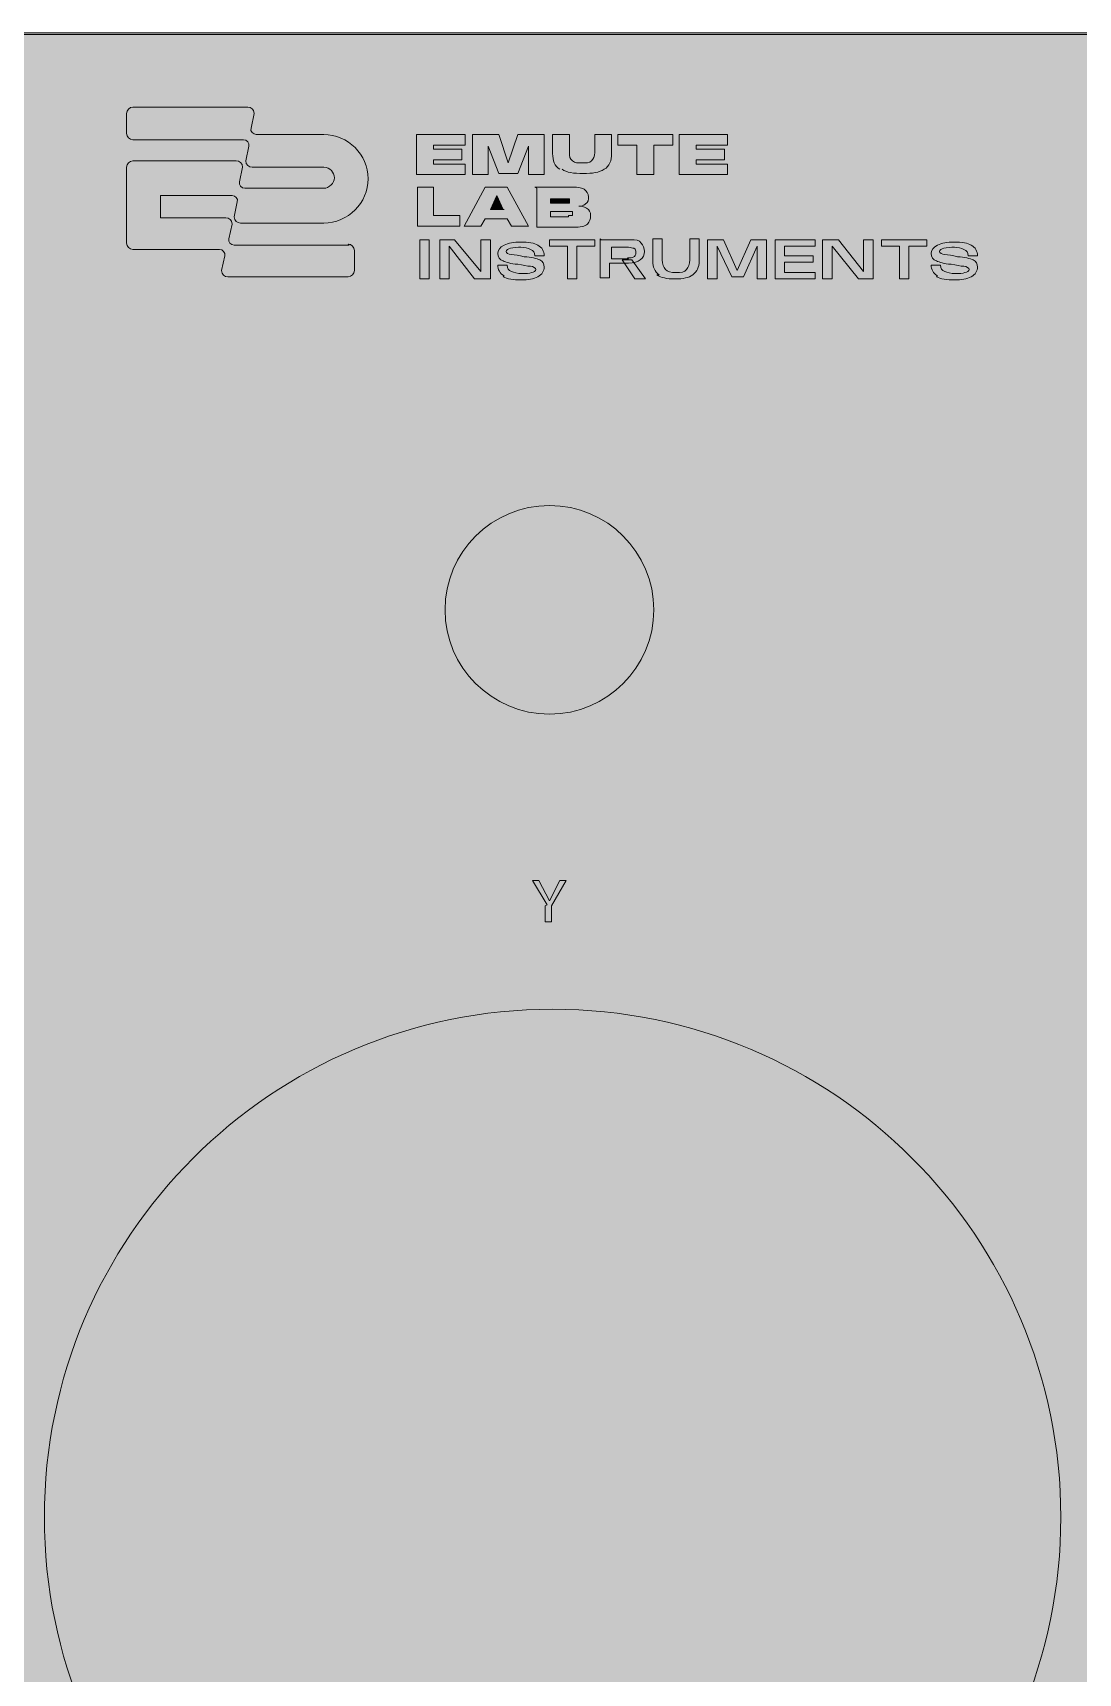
# Model space of a CAD drawing. Header units: millimetres. Extents: x -6 to 399, y -25 to 134.
# Drawn here: x 23.9 to 58.9, y 74.3 to 129.3 of the extents above; entities that cross this region are included whole.
import ezdxf

# ---------------------------------------------------------------- set-up
doc = ezdxf.new("R2010")
doc.units = ezdxf.units.MM
doc.header["$MEASUREMENT"] = 0
for name, color, linetype, lineweight in [('background', 7, 'Continuous', 0), ('cnc', 7, 'Continuous', 0), ('pink', 7, 'Continuous', 0), ('white', 7, 'Continuous', 0)]:
    doc.layers.add(name, color=color, linetype=linetype, lineweight=lineweight)

msp = doc.modelspace()

# ---------------------------------------------------------------- hatches: boundary and pattern name
at = {"layer": 'background', "true_color": 0x010101, "transparency": 33554687}
h = msp.add_hatch(color=18, dxfattribs=at)
h.dxf.hatch_style = 2
h.paths.add_polyline_path([(0.19403, 129.25778), (81.95028, 129.25778), (81.95028, 0.26458), (0.19403, 0.26458)])
at = {"layer": 'pink', "true_color": 0xf4a7b0, "transparency": 33554687}
h = msp.add_hatch(color=231, dxfattribs=at)
h.dxf.hatch_style = 2
edge = h.paths.add_edge_path()
edge.add_spline(control_points=[(34.50166, 122.14931), (34.50166, 122.14931), (30.65639, 122.14931), (30.65639, 122.14931), (30.55055, 122.14931), (30.44472, 122.25514), (30.48, 122.36097), (30.48, 122.36097), (30.58583, 122.85486), (30.58583, 122.85486), (30.58583, 122.99597), (30.48, 123.06653), (30.37416, 123.06653), (30.37416, 123.06653), (28.18694, 123.06653), (28.18694, 123.06653), (28.18694, 123.06653), (28.18694, 123.80736), (28.18694, 123.80736), (28.18694, 123.80736), (30.58583, 123.80736), (30.58583, 123.80736), (30.69167, 123.80736), (30.7975, 123.70153), (30.76222, 123.5957), (30.76222, 123.5957), (30.65639, 123.10181), (30.65639, 123.10181), (30.65639, 122.9607), (30.76222, 122.89014), (30.86805, 122.89014), (30.86805, 122.89014), (33.655, 122.89014), (33.655, 122.89014), (34.46639, 122.89014), (35.13666, 123.56042), (35.13666, 124.37181), (35.13666, 125.1832), (34.46639, 125.85347), (33.655, 125.85347), (33.655, 125.85347), (31.39722, 125.85347), (31.39722, 125.85347), (31.29139, 125.85347), (31.18555, 125.95931), (31.22083, 126.06514), (31.22083, 126.06514), (31.32667, 126.55903), (31.32667, 126.55903), (31.32667, 126.70014), (31.22083, 126.7707), (31.115, 126.7707), (31.115, 126.7707), (27.26972, 126.7707), (27.26972, 126.7707), (27.16389, 126.7707), (27.05806, 126.66486), (27.05806, 126.55903), (27.05806, 126.55903), (27.05806, 125.88875), (27.05806, 125.88875), (27.05806, 125.78292), (27.16389, 125.67708), (27.26972, 125.67708), (27.26972, 125.67708), (30.97389, 125.67708), (30.97389, 125.67708), (31.07972, 125.67708), (31.18555, 125.57125), (31.15028, 125.46542), (31.15028, 125.46542), (31.04444, 124.97153), (31.04444, 124.97153), (31.04444, 124.83042), (31.15028, 124.75986), (31.25611, 124.75986), (31.25611, 124.75986), (33.655, 124.75986), (33.655, 124.75986), (33.86666, 124.75986), (34.00778, 124.58347), (34.00778, 124.40708), (34.00778, 124.2307), (33.83139, 124.05431), (33.655, 124.05431), (33.655, 124.05431), (31.00917, 124.05431), (31.00917, 124.05431), (30.90333, 124.05431), (30.7975, 124.16014), (30.83278, 124.26597), (30.83278, 124.26597), (30.93861, 124.75986), (30.93861, 124.75986), (30.93861, 124.90097), (30.83278, 124.97153), (30.72694, 124.97153), (30.72694, 124.97153), (27.26972, 124.97153), (27.26972, 124.97153), (27.16389, 124.97153), (27.05806, 124.8657), (27.05806, 124.75986), (27.05806, 124.75986), (27.05806, 122.21986), (27.05806, 122.21986), (27.05806, 122.11403), (27.16389, 122.0082), (27.26972, 122.0082), (27.26972, 122.0082), (30.1625, 122.0082), (30.1625, 122.0082), (30.26833, 122.0082), (30.37416, 121.90236), (30.33889, 121.79653), (30.33889, 121.79653), (30.23305, 121.30264), (30.23305, 121.30264), (30.23305, 121.30264), (30.23305, 121.30264), (30.23305, 121.30264), (30.23305, 121.16153), (30.33889, 121.09097), (30.44472, 121.09097), (30.44472, 121.09097), (30.44472, 121.09097), (30.44472, 121.09097), (30.44472, 121.09097), (34.46639, 121.09097), (34.46639, 121.09097), (34.57222, 121.09097), (34.67805, 121.19681), (34.67805, 121.30264), (34.67805, 121.30264), (34.67805, 121.97292), (34.67805, 121.97292), (34.67805, 122.07875), (34.57222, 122.18459), (34.46639, 122.18459), (34.46639, 122.18459), (34.50166, 122.14931), (34.50166, 122.14931)], knot_values=[0, 0, 0, 0, 1, 1, 1, 2, 2, 2, 3, 3, 3, 4, 4, 4, 5, 5, 5, 6, 6, 6, 7, 7, 7, 8, 8, 8, 9, 9, 9, 10, 10, 10, 11, 11, 11, 12, 12, 12, 13, 13, 13, 14, 14, 14, 15, 15, 15, 16, 16, 16, 17, 17, 17, 18, 18, 18, 19, 19, 19, 20, 20, 20, 21, 21, 21, 22, 22, 22, 23, 23, 23, 24, 24, 24, 25, 25, 25, 26, 26, 26, 27, 27, 27, 28, 28, 28, 29, 29, 29, 30, 30, 30, 31, 31, 31, 32, 32, 32, 33, 33, 33, 34, 34, 34, 35, 35, 35, 36, 36, 36, 37, 37, 37, 38, 38, 38, 39, 39, 39, 40, 40, 40, 41, 41, 41, 42, 42, 42, 43, 43, 43, 44, 44, 44, 45, 45, 45, 46, 46, 46, 47, 47, 47, 47], degree=3, periodic=0)
h = msp.add_hatch(color=231, dxfattribs=at)
h.dxf.hatch_style = 2
h.paths.add_polyline_path([(36.86528, 122.3257), (37.18278, 122.3257), (37.18278, 121.02042), (36.86528, 121.02042)])
h = msp.add_hatch(color=231, dxfattribs=at)
h.dxf.hatch_style = 2
h.paths.add_polyline_path([(38.91139, 122.3257), (38.91139, 121.26736), (38.02944, 122.3257), (37.53555, 122.3257), (37.53555, 121.02042), (37.85305, 121.02042), (37.85305, 122.11403), (38.69972, 121.02042), (39.22889, 121.02042), (39.22889, 122.3257)])
h = msp.add_hatch(color=231, dxfattribs=at)
h.dxf.hatch_style = 2
edge = h.paths.add_edge_path()
edge.add_spline(control_points=[(39.6875, 121.12625), (39.54639, 121.19681), (39.47583, 121.33792), (39.47583, 121.47903), (39.47583, 121.47903), (39.79333, 121.47903), (39.79333, 121.47903), (39.79333, 121.3732), (39.82861, 121.30264), (39.93444, 121.26736), (40.005, 121.23208), (40.14611, 121.19681), (40.28722, 121.19681), (40.42833, 121.19681), (40.53417, 121.19681), (40.60472, 121.23208), (40.67528, 121.23208), (40.74583, 121.30264), (40.74583, 121.33792), (40.74583, 121.37319), (40.67528, 121.44375), (40.56945, 121.44375), (40.46361, 121.44375), (40.3225, 121.47903), (40.14611, 121.51431), (39.89917, 121.51431), (39.75806, 121.58486), (39.65222, 121.62014), (39.54639, 121.65542), (39.47583, 121.76125), (39.47583, 121.86708), (39.47583, 121.97292), (39.54639, 122.07875), (39.6875, 122.14931), (39.82861, 122.21986), (40.005, 122.25514), (40.25194, 122.25514), (40.49889, 122.25514), (40.71056, 122.21986), (40.81639, 122.14931), (40.9575, 122.07875), (41.02805, 121.93764), (41.02805, 121.79653), (41.02805, 121.79653), (40.71055, 121.79653), (40.71055, 121.79653), (40.71055, 121.90236), (40.67528, 121.97292), (40.56944, 122.00819), (40.49889, 122.04347), (40.35778, 122.07875), (40.25194, 122.07875), (40.14611, 122.07875), (40.005, 122.07875), (39.89916, 122.04347), (39.82861, 122.04347), (39.75805, 121.97292), (39.75805, 121.93764), (39.75805, 121.90236), (39.82861, 121.83181), (39.93444, 121.83181), (40.04028, 121.83181), (40.18139, 121.79653), (40.35777, 121.76125), (40.60472, 121.76125), (40.78111, 121.6907), (40.88694, 121.65542), (40.99278, 121.62014), (41.02805, 121.51431), (41.02805, 121.40847), (41.02805, 121.30264), (40.9575, 121.16153), (40.81639, 121.09097), (40.67527, 121.02042), (40.49889, 120.98514), (40.25194, 120.98514), (40.005, 120.98514), (39.79333, 121.02042), (39.65222, 121.09097), (39.65222, 121.09097), (39.6875, 121.12625), (39.6875, 121.12625)], knot_values=[0, 0, 0, 0, 1, 1, 1, 2, 2, 2, 3, 3, 3, 4, 4, 4, 5, 5, 5, 6, 6, 6, 7, 7, 7, 8, 8, 8, 9, 9, 9, 10, 10, 10, 11, 11, 11, 12, 12, 12, 13, 13, 13, 14, 14, 14, 15, 15, 15, 16, 16, 16, 17, 17, 17, 18, 18, 18, 19, 19, 19, 20, 20, 20, 21, 21, 21, 22, 22, 22, 23, 23, 23, 24, 24, 24, 25, 25, 25, 26, 26, 26, 27, 27, 27, 27], degree=3, periodic=0)
h = msp.add_hatch(color=231, dxfattribs=at)
h.dxf.hatch_style = 2
h.paths.add_polyline_path([(41.20444, 122.3257), (41.20444, 122.11403), (41.80416, 122.11403), (41.80416, 121.02042), (42.12167, 121.02042), (42.12167, 122.11403), (42.72139, 122.11403), (42.72139, 122.3257)])
h = msp.add_hatch(color=231, dxfattribs=at)
h.dxf.hatch_style = 2
edge = h.paths.add_edge_path()
edge.add_spline(control_points=[(43.63861, 121.65542), (43.63861, 121.65542), (43.95611, 121.65542), (43.95611, 121.65542), (43.95611, 121.65542), (44.41472, 121.02042), (44.41472, 121.02042), (44.41472, 121.02042), (44.06194, 121.02042), (44.06194, 121.02042), (44.06194, 121.02042), (43.63861, 121.65542), (43.63861, 121.65542)], knot_values=[0, 0, 0, 0, 1, 1, 1, 2, 2, 2, 3, 3, 3, 4, 4, 4, 4], degree=3, periodic=0)
edge = h.paths.add_edge_path()
edge.add_spline(control_points=[(43.815, 121.72597), (43.92083, 121.72597), (43.95611, 121.72597), (44.02667, 121.76125), (44.06195, 121.76125), (44.09722, 121.83181), (44.09722, 121.90236), (44.09722, 121.97292), (44.09722, 122.0082), (44.02667, 122.04347), (43.99139, 122.04347), (43.92083, 122.07875), (43.85028, 122.07875), (43.85028, 122.07875), (43.28583, 122.07875), (43.28583, 122.07875), (43.28583, 122.07875), (43.28583, 121.6907), (43.28583, 121.6907), (43.28583, 121.6907), (43.85028, 121.6907), (43.85028, 121.6907), (43.85028, 121.6907), (43.815, 121.72597), (43.815, 121.72597)], knot_values=[0, 0, 0, 0, 1, 1, 1, 2, 2, 2, 3, 3, 3, 4, 4, 4, 5, 5, 5, 6, 6, 6, 7, 7, 7, 8, 8, 8, 8], degree=3, periodic=0)
edge.add_line((43.815, 121.72597), (43.815, 121.72597))
edge = h.paths.add_edge_path()
edge.add_spline(control_points=[(42.93306, 122.3257), (42.93306, 122.3257), (43.92083, 122.3257), (43.92083, 122.3257), (44.09722, 122.3257), (44.20306, 122.3257), (44.27361, 122.21986), (44.34417, 122.14931), (44.37945, 122.04347), (44.37945, 121.93764), (44.37945, 121.83181), (44.34417, 121.72597), (44.23834, 121.65542), (44.16778, 121.58486), (44.02667, 121.54959), (43.85028, 121.54959), (43.85028, 121.54959), (43.21528, 121.54959), (43.21528, 121.54959), (43.21528, 121.54959), (43.21528, 121.0557), (43.21528, 121.0557), (43.21528, 121.0557), (42.89778, 121.0557), (42.89778, 121.0557), (42.89778, 121.0557), (42.89778, 122.36097), (42.89778, 122.36097), (42.89778, 122.36097), (42.93306, 122.3257), (42.93306, 122.3257)], knot_values=[0, 0, 0, 0, 1, 1, 1, 2, 2, 2, 3, 3, 3, 4, 4, 4, 5, 5, 5, 6, 6, 6, 7, 7, 7, 8, 8, 8, 9, 9, 9, 10, 10, 10, 10], degree=3, periodic=0)
edge.add_line((42.93306, 122.3257), (42.93306, 122.3257))
h = msp.add_hatch(color=231, dxfattribs=at)
h.dxf.hatch_style = 2
edge = h.paths.add_edge_path()
edge.add_spline(control_points=[(44.87333, 121.16153), (44.73222, 121.26736), (44.66166, 121.40847), (44.66166, 121.62014), (44.66166, 121.62014), (44.66166, 122.36097), (44.66166, 122.36097), (44.66166, 122.36097), (44.97916, 122.36097), (44.97916, 122.36097), (44.97916, 122.36097), (44.97916, 121.65542), (44.97916, 121.65542), (44.97916, 121.51431), (45.01444, 121.40847), (45.085, 121.33792), (45.15555, 121.26736), (45.26139, 121.23208), (45.43777, 121.23208), (45.61416, 121.23208), (45.72, 121.23208), (45.79055, 121.33792), (45.86111, 121.40847), (45.89639, 121.51431), (45.89639, 121.65542), (45.89639, 121.65542), (45.89639, 122.36097), (45.89639, 122.36097), (45.89639, 122.36097), (46.21388, 122.36097), (46.21388, 122.36097), (46.21388, 122.36097), (46.21388, 121.62014), (46.21388, 121.62014), (46.21388, 121.40847), (46.14333, 121.26736), (46.00222, 121.16153), (45.86111, 121.0557), (45.68472, 121.02042), (45.40249, 121.02042), (45.12027, 121.02042), (44.94388, 121.0557), (44.80277, 121.16153), (44.80277, 121.16153), (44.87333, 121.16153), (44.87333, 121.16153)], knot_values=[0, 0, 0, 0, 1, 1, 1, 2, 2, 2, 3, 3, 3, 4, 4, 4, 5, 5, 5, 6, 6, 6, 7, 7, 7, 8, 8, 8, 9, 9, 9, 10, 10, 10, 11, 11, 11, 12, 12, 12, 13, 13, 13, 14, 14, 14, 15, 15, 15, 15], degree=3, periodic=0)
h = msp.add_hatch(color=231, dxfattribs=at)
h.dxf.hatch_style = 2
h.paths.add_polyline_path([(47.9425, 122.3257), (47.48389, 121.30264), (47.02527, 122.3257), (46.49611, 122.3257), (46.49611, 121.02042), (46.81361, 121.02042), (46.81361, 122.11403), (47.3075, 121.09097), (47.69556, 121.09097), (48.15416, 122.11403), (48.15416, 121.02042), (48.47167, 121.02042), (48.47167, 122.3257)])
h = msp.add_hatch(color=231, dxfattribs=at)
h.dxf.hatch_style = 2
h.paths.add_polyline_path([(48.75389, 122.3257), (48.75389, 121.02042), (50.09444, 121.02042), (50.09444, 121.23208), (49.07139, 121.23208), (49.07139, 121.58486), (50.02389, 121.58486), (50.02389, 121.79653), (49.07139, 121.79653), (49.07139, 122.11403), (50.09444, 122.11403), (50.09444, 122.3257)])
h = msp.add_hatch(color=231, dxfattribs=at)
h.dxf.hatch_style = 2
h.paths.add_polyline_path([(51.71722, 122.3257), (51.71722, 121.26736), (50.87056, 122.3257), (50.34139, 122.3257), (50.34139, 121.02042), (50.65889, 121.02042), (50.65889, 122.11403), (51.54083, 121.02042), (52.03472, 121.02042), (52.03472, 122.3257)])
h = msp.add_hatch(color=231, dxfattribs=at)
h.dxf.hatch_style = 2
h.paths.add_polyline_path([(52.31694, 122.3257), (52.31694, 122.11403), (52.91666, 122.11403), (52.91666, 121.02042), (53.23417, 121.02042), (53.23417, 122.11403), (53.83389, 122.11403), (53.83389, 122.3257)])
h = msp.add_hatch(color=231, dxfattribs=at)
h.dxf.hatch_style = 2
edge = h.paths.add_edge_path()
edge.add_spline(control_points=[(54.18666, 121.12625), (54.04556, 121.19681), (53.975, 121.33792), (53.975, 121.47903), (53.975, 121.47903), (54.29249, 121.47903), (54.29249, 121.47903), (54.29249, 121.3732), (54.32777, 121.30264), (54.4336, 121.26736), (54.50416, 121.23208), (54.64527, 121.19681), (54.78638, 121.19681), (54.92749, 121.19681), (55.03332, 121.19681), (55.10388, 121.23208), (55.17443, 121.23208), (55.24499, 121.30264), (55.24499, 121.33792), (55.24499, 121.37319), (55.17443, 121.44375), (55.0686, 121.44375), (54.96276, 121.44375), (54.82165, 121.47903), (54.64527, 121.51431), (54.39832, 121.51431), (54.25721, 121.58486), (54.15138, 121.62014), (54.04554, 121.65542), (53.97499, 121.76125), (53.97499, 121.86708), (53.97499, 121.97292), (54.04554, 122.07875), (54.18666, 122.14931), (54.32777, 122.21986), (54.50416, 122.25514), (54.75111, 122.25514), (54.99805, 122.25514), (55.20972, 122.21986), (55.31555, 122.14931), (55.45666, 122.07875), (55.52722, 121.93764), (55.52722, 121.79653), (55.52722, 121.79653), (55.20972, 121.79653), (55.20972, 121.79653), (55.20972, 121.90236), (55.17444, 121.97292), (55.06861, 122.00819), (54.99806, 122.04347), (54.85695, 122.07875), (54.75112, 122.07875), (54.64529, 122.07875), (54.50417, 122.07875), (54.39834, 122.04347), (54.32778, 122.04347), (54.25723, 121.97292), (54.25723, 121.93764), (54.25723, 121.90236), (54.32778, 121.83181), (54.43362, 121.83181), (54.53945, 121.83181), (54.68056, 121.79653), (54.85695, 121.76125), (55.10389, 121.76125), (55.28028, 121.6907), (55.38612, 121.65542), (55.49195, 121.62014), (55.52723, 121.51431), (55.52723, 121.40847), (55.52723, 121.30264), (55.45667, 121.16153), (55.31556, 121.09097), (55.17445, 121.02042), (54.99806, 120.98514), (54.75111, 120.98514), (54.50416, 120.98514), (54.2925, 121.02042), (54.15139, 121.09097), (54.15139, 121.09097), (54.18666, 121.12625), (54.18666, 121.12625)], knot_values=[0, 0, 0, 0, 1, 1, 1, 2, 2, 2, 3, 3, 3, 4, 4, 4, 5, 5, 5, 6, 6, 6, 7, 7, 7, 8, 8, 8, 9, 9, 9, 10, 10, 10, 11, 11, 11, 12, 12, 12, 13, 13, 13, 14, 14, 14, 15, 15, 15, 16, 16, 16, 17, 17, 17, 18, 18, 18, 19, 19, 19, 20, 20, 20, 21, 21, 21, 22, 22, 22, 23, 23, 23, 24, 24, 24, 25, 25, 25, 26, 26, 26, 27, 27, 27, 27], degree=3, periodic=0)
h = msp.add_hatch(color=231, dxfattribs=at)
h.dxf.hatch_style = 2
h.paths.add_polyline_path([(41.13389, 100.06542), (40.64, 100.87681), (40.85166, 100.87681), (41.20444, 100.20653), (41.55722, 100.87681), (41.76889, 100.87681), (41.275, 100.03014), (41.275, 99.50097), (41.06333, 99.50097), (41.06333, 100.03014)])
at = {"layer": 'white', "true_color": 0x010101, "transparency": 33554687}
h = msp.add_hatch(color=18, dxfattribs=at)
h.dxf.hatch_style = 2
h.paths.add_polyline_path([(39.65222, 123.34875), (39.44055, 123.80736), (39.22889, 123.34875), (39.6875, 123.34875)])
h = msp.add_hatch(color=18, dxfattribs=at)
h.dxf.hatch_style = 2
edge = h.paths.add_edge_path()
edge.add_spline(control_points=[(41.76889, 123.56042), (41.83944, 123.56042), (41.87472, 123.56042), (41.87472, 123.56042), (41.87472, 123.56042), (41.87472, 123.56042), (41.87472, 123.63097), (41.87472, 123.70153), (41.87472, 123.66625), (41.87472, 123.70153), (41.87472, 123.70153), (41.83944, 123.70153), (41.76889, 123.70153), (41.76889, 123.70153), (41.23972, 123.70153), (41.23972, 123.70153), (41.23972, 123.70153), (41.23972, 123.56042), (41.23972, 123.56042), (41.23972, 123.56042), (41.76889, 123.56042), (41.76889, 123.56042)], knot_values=[0, 0, 0, 0, 1, 1, 1, 2, 2, 2, 3, 3, 3, 4, 4, 4, 5, 5, 5, 6, 6, 6, 7, 7, 7, 7], degree=3, periodic=0)
h = msp.add_hatch(color=18, dxfattribs=at)
h.dxf.hatch_style = 2
edge = h.paths.add_edge_path()
edge.add_spline(control_points=[(41.83944, 123.13708), (41.91, 123.13708), (41.94528, 123.13708), (41.98055, 123.13708), (41.98055, 123.13708), (41.98055, 123.13708), (41.98055, 123.20764), (41.98055, 123.2782), (41.98055, 123.24292), (41.98055, 123.2782), (41.98055, 123.2782), (41.91, 123.2782), (41.83944, 123.2782), (41.83944, 123.2782), (41.23972, 123.2782), (41.23972, 123.2782), (41.23972, 123.2782), (41.23972, 123.10181), (41.23972, 123.10181), (41.23972, 123.10181), (41.83944, 123.10181), (41.83944, 123.10181), (41.83944, 123.10181), (41.83944, 123.13708), (41.83944, 123.13708)], knot_values=[0, 0, 0, 0, 1, 1, 1, 2, 2, 2, 3, 3, 3, 4, 4, 4, 5, 5, 5, 6, 6, 6, 7, 7, 7, 8, 8, 8, 8], degree=3, periodic=0)

# ---------------------------------------------------------------- linework, layer by layer
at = {"layer": 'background', "color": 18, "lineweight": 0, "true_color": 0x000000}
msp.add_lwpolyline([(0.19403, 129.25778), (81.95028, 129.25778), (81.95028, 0.26458), (0.19403, 0.26458)], close=True, dxfattribs=at)
at = {"layer": 'background'}
msp.add_lwpolyline([(0.19403, 129.25778), (81.95028, 129.25778), (81.95028, 0.26458), (0.19403, 0.26458)], close=True, dxfattribs=at)
at = {"layer": 'cnc', "color": 165, "lineweight": 9, "true_color": 0x4068b1}
msp.add_lwpolyline([(0.24694, 129.20486), (81.95028, 129.20486), (81.95028, 0.26458), (0.24694, 0.26458)], close=True, dxfattribs=at)
for centre, radius in [((41.20444, 109.9432), 3.4925), ((41.31028, 79.56903), 17.00389)]:
    msp.add_circle(centre, radius, dxfattribs=at)
at = {"layer": 'pink', "color": 18, "lineweight": 0, "true_color": 0x000000}
for points in [[(36.86528, 122.3257), (37.18278, 122.3257), (37.18278, 121.02042), (36.86528, 121.02042)], [(38.91139, 122.3257), (38.91139, 121.26736), (38.91139, 121.26736), (38.02944, 122.3257), (37.53555, 122.3257), (37.53555, 121.02042), (37.85305, 121.02042), (37.85305, 122.11403), (37.85305, 122.11403), (38.69972, 121.02042), (39.22889, 121.02042), (39.22889, 122.3257)], [(41.20444, 122.3257), (41.20444, 122.11403), (41.80416, 122.11403), (41.80416, 121.02042), (42.12167, 121.02042), (42.12167, 122.11403), (42.72139, 122.11403), (42.72139, 122.3257)], [(47.9425, 122.3257), (47.48389, 121.30264), (47.48389, 121.30264), (47.02527, 122.3257), (46.49611, 122.3257), (46.49611, 121.02042), (46.81361, 121.02042), (46.81361, 122.11403), (46.81361, 122.11403), (47.3075, 121.09097), (47.69556, 121.09097), (48.15416, 122.11403), (48.15416, 122.11403), (48.15416, 121.02042), (48.47167, 121.02042), (48.47167, 122.3257)], [(48.75389, 122.3257), (48.75389, 121.02042), (50.09444, 121.02042), (50.09444, 121.23208), (49.07139, 121.23208), (49.07139, 121.58486), (50.02389, 121.58486), (50.02389, 121.79653), (49.07139, 121.79653), (49.07139, 122.11403), (50.09444, 122.11403), (50.09444, 122.3257)], [(51.71722, 122.3257), (51.71722, 121.26736), (51.71722, 121.26736), (50.87056, 122.3257), (50.34139, 122.3257), (50.34139, 121.02042), (50.65889, 121.02042), (50.65889, 122.11403), (50.65889, 122.11403), (51.54083, 121.02042), (52.03472, 121.02042), (52.03472, 122.3257)], [(52.31694, 122.3257), (52.31694, 122.11403), (52.91666, 122.11403), (52.91666, 121.02042), (53.23417, 121.02042), (53.23417, 122.11403), (53.83389, 122.11403), (53.83389, 122.3257)], [(43.63861, 121.65542), (43.95611, 121.65542), (44.41472, 121.02042), (44.06194, 121.02042)], [(41.13389, 100.06542), (40.64, 100.87681), (40.85166, 100.87681), (41.20444, 100.20653), (41.20444, 100.20653), (41.55722, 100.87681), (41.76889, 100.87681), (41.275, 100.03014), (41.275, 99.50097), (41.06333, 99.50097), (41.06333, 100.03014)]]:
    msp.add_lwpolyline(points, close=True, dxfattribs=at)
at = {"layer": 'pink'}
for points in [[(36.86528, 122.3257), (37.18278, 122.3257), (37.18278, 121.02042), (36.86528, 121.02042)], [(38.91139, 122.3257), (38.91139, 121.26736), (38.02944, 122.3257), (37.53555, 122.3257), (37.53555, 121.02042), (37.85305, 121.02042), (37.85305, 122.11403), (38.69972, 121.02042), (39.22889, 121.02042), (39.22889, 122.3257)], [(41.20444, 122.3257), (41.20444, 122.11403), (41.80416, 122.11403), (41.80416, 121.02042), (42.12167, 121.02042), (42.12167, 122.11403), (42.72139, 122.11403), (42.72139, 122.3257)], [(47.9425, 122.3257), (47.48389, 121.30264), (47.02527, 122.3257), (46.49611, 122.3257), (46.49611, 121.02042), (46.81361, 121.02042), (46.81361, 122.11403), (47.3075, 121.09097), (47.69556, 121.09097), (48.15416, 122.11403), (48.15416, 121.02042), (48.47167, 121.02042), (48.47167, 122.3257)], [(48.75389, 122.3257), (48.75389, 121.02042), (50.09444, 121.02042), (50.09444, 121.23208), (49.07139, 121.23208), (49.07139, 121.58486), (50.02389, 121.58486), (50.02389, 121.79653), (49.07139, 121.79653), (49.07139, 122.11403), (50.09444, 122.11403), (50.09444, 122.3257)], [(51.71722, 122.3257), (51.71722, 121.26736), (50.87056, 122.3257), (50.34139, 122.3257), (50.34139, 121.02042), (50.65889, 121.02042), (50.65889, 122.11403), (51.54083, 121.02042), (52.03472, 121.02042), (52.03472, 122.3257)], [(52.31694, 122.3257), (52.31694, 122.11403), (52.91666, 122.11403), (52.91666, 121.02042), (53.23417, 121.02042), (53.23417, 122.11403), (53.83389, 122.11403), (53.83389, 122.3257)], [(41.13389, 100.06542), (40.64, 100.87681), (40.85166, 100.87681), (41.20444, 100.20653), (41.20444, 100.20653), (41.55722, 100.87681), (41.76889, 100.87681), (41.275, 100.03014), (41.275, 99.50097), (41.06333, 99.50097), (41.06333, 100.03014)]]:
    msp.add_lwpolyline(points, close=True, dxfattribs=at)
at = {"layer": 'pink', "color": 18, "lineweight": 0, "true_color": 0x000000}
for points, knots in [([(34.50166, 122.14931), (34.50166, 122.14931), (30.65639, 122.14931), (30.65639, 122.14931), (30.55055, 122.14931), (30.44472, 122.25514), (30.48, 122.36097), (30.48, 122.36097), (30.58583, 122.85486), (30.58583, 122.85486), (30.58583, 122.99597), (30.48, 123.06653), (30.37416, 123.06653), (30.37416, 123.06653), (28.18694, 123.06653), (28.18694, 123.06653), (28.18694, 123.06653), (28.18694, 123.80736), (28.18694, 123.80736), (28.18694, 123.80736), (30.58583, 123.80736), (30.58583, 123.80736), (30.69167, 123.80736), (30.7975, 123.70153), (30.76222, 123.5957), (30.76222, 123.5957), (30.65639, 123.10181), (30.65639, 123.10181), (30.65639, 122.9607), (30.76222, 122.89014), (30.86805, 122.89014), (30.86805, 122.89014), (33.655, 122.89014), (33.655, 122.89014), (34.46639, 122.89014), (35.13666, 123.56042), (35.13666, 124.37181), (35.13666, 125.1832), (34.46639, 125.85347), (33.655, 125.85347), (33.655, 125.85347), (31.39722, 125.85347), (31.39722, 125.85347), (31.29139, 125.85347), (31.18555, 125.95931), (31.22083, 126.06514), (31.22083, 126.06514), (31.32667, 126.55903), (31.32667, 126.55903), (31.32667, 126.70014), (31.22083, 126.7707), (31.115, 126.7707), (31.115, 126.7707), (27.26972, 126.7707), (27.26972, 126.7707), (27.16389, 126.7707), (27.05806, 126.66486), (27.05806, 126.55903), (27.05806, 126.55903), (27.05806, 125.88875), (27.05806, 125.88875), (27.05806, 125.78292), (27.16389, 125.67708), (27.26972, 125.67708), (27.26972, 125.67708), (30.97389, 125.67708), (30.97389, 125.67708), (31.07972, 125.67708), (31.18555, 125.57125), (31.15028, 125.46542), (31.15028, 125.46542), (31.04444, 124.97153), (31.04444, 124.97153), (31.04444, 124.83042), (31.15028, 124.75986), (31.25611, 124.75986), (31.25611, 124.75986), (33.655, 124.75986), (33.655, 124.75986), (33.86666, 124.75986), (34.00778, 124.58347), (34.00778, 124.40708), (34.00778, 124.2307), (33.83139, 124.05431), (33.655, 124.05431), (33.655, 124.05431), (31.00917, 124.05431), (31.00917, 124.05431), (30.90333, 124.05431), (30.7975, 124.16014), (30.83278, 124.26597), (30.83278, 124.26597), (30.93861, 124.75986), (30.93861, 124.75986), (30.93861, 124.90097), (30.83278, 124.97153), (30.72694, 124.97153), (30.72694, 124.97153), (27.26972, 124.97153), (27.26972, 124.97153), (27.16389, 124.97153), (27.05806, 124.8657), (27.05806, 124.75986), (27.05806, 124.75986), (27.05806, 122.21986), (27.05806, 122.21986), (27.05806, 122.11403), (27.16389, 122.0082), (27.26972, 122.0082), (27.26972, 122.0082), (30.1625, 122.0082), (30.1625, 122.0082), (30.26833, 122.0082), (30.37416, 121.90236), (30.33889, 121.79653), (30.33889, 121.79653), (30.23305, 121.30264), (30.23305, 121.30264), (30.23305, 121.30264), (30.23305, 121.30264), (30.23305, 121.30264), (30.23305, 121.16153), (30.33889, 121.09097), (30.44472, 121.09097), (30.44472, 121.09097), (30.44472, 121.09097), (30.44472, 121.09097), (30.44472, 121.09097), (34.46639, 121.09097), (34.46639, 121.09097), (34.57222, 121.09097), (34.67805, 121.19681), (34.67805, 121.30264), (34.67805, 121.30264), (34.67805, 121.97292), (34.67805, 121.97292), (34.67805, 122.07875), (34.57222, 122.18459), (34.46639, 122.18459)], [0, 0, 0, 0, 1, 1, 1, 2, 2, 2, 3, 3, 3, 4, 4, 4, 5, 5, 5, 6, 6, 6, 7, 7, 7, 8, 8, 8, 9, 9, 9, 10, 10, 10, 11, 11, 11, 12, 12, 12, 13, 13, 13, 14, 14, 14, 15, 15, 15, 16, 16, 16, 17, 17, 17, 18, 18, 18, 19, 19, 19, 20, 20, 20, 21, 21, 21, 22, 22, 22, 23, 23, 23, 24, 24, 24, 25, 25, 25, 26, 26, 26, 27, 27, 27, 28, 28, 28, 29, 29, 29, 30, 30, 30, 31, 31, 31, 32, 32, 32, 33, 33, 33, 34, 34, 34, 35, 35, 35, 36, 36, 36, 37, 37, 37, 38, 38, 38, 39, 39, 39, 40, 40, 40, 41, 41, 41, 42, 42, 42, 43, 43, 43, 44, 44, 44, 45, 45, 45, 46, 46, 46, 46]), ([(39.6875, 121.12625), (39.54639, 121.19681), (39.47583, 121.33792), (39.47583, 121.47903), (39.47583, 121.47903), (39.79333, 121.47903), (39.79333, 121.47903), (39.79333, 121.3732), (39.82861, 121.30264), (39.93444, 121.26736), (40.005, 121.23208), (40.14611, 121.19681), (40.28722, 121.19681), (40.42833, 121.19681), (40.53417, 121.19681), (40.60472, 121.23208), (40.67528, 121.23208), (40.74583, 121.30264), (40.74583, 121.33792), (40.74583, 121.37319), (40.67528, 121.44375), (40.56945, 121.44375), (40.46361, 121.44375), (40.3225, 121.47903), (40.14611, 121.51431), (39.89917, 121.51431), (39.75806, 121.58486), (39.65222, 121.62014), (39.54639, 121.65542), (39.47583, 121.76125), (39.47583, 121.86708), (39.47583, 121.97292), (39.54639, 122.07875), (39.6875, 122.14931), (39.82861, 122.21986), (40.005, 122.25514), (40.25194, 122.25514), (40.49889, 122.25514), (40.71056, 122.21986), (40.81639, 122.14931), (40.9575, 122.07875), (41.02805, 121.93764), (41.02805, 121.79653), (41.02805, 121.79653), (40.71055, 121.79653), (40.71055, 121.79653), (40.71055, 121.90236), (40.67528, 121.97292), (40.56944, 122.00819), (40.49889, 122.04347), (40.35778, 122.07875), (40.25194, 122.07875), (40.14611, 122.07875), (40.005, 122.07875), (39.89916, 122.04347), (39.82861, 122.04347), (39.75805, 121.97292), (39.75805, 121.93764), (39.75805, 121.90236), (39.82861, 121.83181), (39.93444, 121.83181), (40.04028, 121.83181), (40.18139, 121.79653), (40.35777, 121.76125), (40.60472, 121.76125), (40.78111, 121.6907), (40.88694, 121.65542), (40.99278, 121.62014), (41.02805, 121.51431), (41.02805, 121.40847), (41.02805, 121.30264), (40.9575, 121.16153), (40.81639, 121.09097), (40.67527, 121.02042), (40.49889, 120.98514), (40.25194, 120.98514), (40.005, 120.98514), (39.79333, 121.02042), (39.65222, 121.09097)], [0, 0, 0, 0, 1, 1, 1, 2, 2, 2, 3, 3, 3, 4, 4, 4, 5, 5, 5, 6, 6, 6, 7, 7, 7, 8, 8, 8, 9, 9, 9, 10, 10, 10, 11, 11, 11, 12, 12, 12, 13, 13, 13, 14, 14, 14, 15, 15, 15, 16, 16, 16, 17, 17, 17, 18, 18, 18, 19, 19, 19, 20, 20, 20, 21, 21, 21, 22, 22, 22, 23, 23, 23, 24, 24, 24, 25, 25, 25, 26, 26, 26, 26]), ([(42.93306, 122.3257), (42.93306, 122.3257), (43.92083, 122.3257), (43.92083, 122.3257), (44.09722, 122.3257), (44.20306, 122.3257), (44.27361, 122.21986), (44.34417, 122.14931), (44.37945, 122.04347), (44.37945, 121.93764), (44.37945, 121.83181), (44.34417, 121.72597), (44.23834, 121.65542), (44.16778, 121.58486), (44.02667, 121.54959), (43.85028, 121.54959), (43.85028, 121.54959), (43.21528, 121.54959), (43.21528, 121.54959), (43.21528, 121.54959), (43.21528, 121.0557), (43.21528, 121.0557), (43.21528, 121.0557), (42.89778, 121.0557), (42.89778, 121.0557), (42.89778, 121.0557), (42.89778, 122.36097), (42.89778, 122.36097), (42.89778, 122.36097), (42.93306, 122.3257), (42.93306, 122.3257)], [0, 0, 0, 0, 1, 1, 1, 2, 2, 2, 3, 3, 3, 4, 4, 4, 5, 5, 5, 6, 6, 6, 7, 7, 7, 8, 8, 8, 9, 9, 9, 10, 10, 10, 10]), ([(43.815, 121.72597), (43.92083, 121.72597), (43.95611, 121.72597), (44.02667, 121.76125), (44.06195, 121.76125), (44.09722, 121.83181), (44.09722, 121.90236), (44.09722, 121.97292), (44.09722, 122.0082), (44.02667, 122.04347), (43.99139, 122.04347), (43.92083, 122.07875), (43.85028, 122.07875), (43.85028, 122.07875), (43.28583, 122.07875), (43.28583, 122.07875), (43.28583, 122.07875), (43.28583, 121.6907), (43.28583, 121.6907), (43.28583, 121.6907), (43.85028, 121.6907), (43.85028, 121.6907), (43.85028, 121.6907), (43.815, 121.72597), (43.815, 121.72597)], [0, 0, 0, 0, 1, 1, 1, 2, 2, 2, 3, 3, 3, 4, 4, 4, 5, 5, 5, 6, 6, 6, 7, 7, 7, 8, 8, 8, 8]), ([(44.87333, 121.16153), (44.73222, 121.26736), (44.66166, 121.40847), (44.66166, 121.62014), (44.66166, 121.62014), (44.66166, 122.36097), (44.66166, 122.36097), (44.66166, 122.36097), (44.97916, 122.36097), (44.97916, 122.36097), (44.97916, 122.36097), (44.97916, 121.65542), (44.97916, 121.65542), (44.97916, 121.51431), (45.01444, 121.40847), (45.085, 121.33792), (45.15555, 121.26736), (45.26139, 121.23208), (45.43777, 121.23208), (45.61416, 121.23208), (45.72, 121.23208), (45.79055, 121.33792), (45.86111, 121.40847), (45.89639, 121.51431), (45.89639, 121.65542), (45.89639, 121.65542), (45.89639, 122.36097), (45.89639, 122.36097), (45.89639, 122.36097), (46.21388, 122.36097), (46.21388, 122.36097), (46.21388, 122.36097), (46.21388, 121.62014), (46.21388, 121.62014), (46.21388, 121.40847), (46.14333, 121.26736), (46.00222, 121.16153), (45.86111, 121.0557), (45.68472, 121.02042), (45.40249, 121.02042), (45.12027, 121.02042), (44.94388, 121.0557), (44.80277, 121.16153)], [0, 0, 0, 0, 1, 1, 1, 2, 2, 2, 3, 3, 3, 4, 4, 4, 5, 5, 5, 6, 6, 6, 7, 7, 7, 8, 8, 8, 9, 9, 9, 10, 10, 10, 11, 11, 11, 12, 12, 12, 13, 13, 13, 14, 14, 14, 14]), ([(54.18666, 121.12625), (54.04556, 121.19681), (53.975, 121.33792), (53.975, 121.47903), (53.975, 121.47903), (54.29249, 121.47903), (54.29249, 121.47903), (54.29249, 121.3732), (54.32777, 121.30264), (54.4336, 121.26736), (54.50416, 121.23208), (54.64527, 121.19681), (54.78638, 121.19681), (54.92749, 121.19681), (55.03332, 121.19681), (55.10388, 121.23208), (55.17443, 121.23208), (55.24499, 121.30264), (55.24499, 121.33792), (55.24499, 121.37319), (55.17443, 121.44375), (55.0686, 121.44375), (54.96276, 121.44375), (54.82165, 121.47903), (54.64527, 121.51431), (54.39832, 121.51431), (54.25721, 121.58486), (54.15138, 121.62014), (54.04554, 121.65542), (53.97499, 121.76125), (53.97499, 121.86708), (53.97499, 121.97292), (54.04554, 122.07875), (54.18666, 122.14931), (54.32777, 122.21986), (54.50416, 122.25514), (54.75111, 122.25514), (54.99805, 122.25514), (55.20972, 122.21986), (55.31555, 122.14931), (55.45666, 122.07875), (55.52722, 121.93764), (55.52722, 121.79653), (55.52722, 121.79653), (55.20972, 121.79653), (55.20972, 121.79653), (55.20972, 121.90236), (55.17444, 121.97292), (55.06861, 122.00819), (54.99806, 122.04347), (54.85695, 122.07875), (54.75112, 122.07875), (54.64529, 122.07875), (54.50417, 122.07875), (54.39834, 122.04347), (54.32778, 122.04347), (54.25723, 121.97292), (54.25723, 121.93764), (54.25723, 121.90236), (54.32778, 121.83181), (54.43362, 121.83181), (54.53945, 121.83181), (54.68056, 121.79653), (54.85695, 121.76125), (55.10389, 121.76125), (55.28028, 121.6907), (55.38612, 121.65542), (55.49195, 121.62014), (55.52723, 121.51431), (55.52723, 121.40847), (55.52723, 121.30264), (55.45667, 121.16153), (55.31556, 121.09097), (55.17445, 121.02042), (54.99806, 120.98514), (54.75111, 120.98514), (54.50416, 120.98514), (54.2925, 121.02042), (54.15139, 121.09097)], [0, 0, 0, 0, 1, 1, 1, 2, 2, 2, 3, 3, 3, 4, 4, 4, 5, 5, 5, 6, 6, 6, 7, 7, 7, 8, 8, 8, 9, 9, 9, 10, 10, 10, 11, 11, 11, 12, 12, 12, 13, 13, 13, 14, 14, 14, 15, 15, 15, 16, 16, 16, 17, 17, 17, 18, 18, 18, 19, 19, 19, 20, 20, 20, 21, 21, 21, 22, 22, 22, 23, 23, 23, 24, 24, 24, 25, 25, 25, 26, 26, 26, 26])]:
    msp.add_open_spline(points, degree=3, knots=knots, dxfattribs=at)
at = {"layer": 'pink'}
for points, knots in [([(34.50166, 122.14931), (34.50166, 122.14931), (30.65639, 122.14931), (30.65639, 122.14931), (30.55055, 122.14931), (30.44472, 122.25514), (30.48, 122.36097), (30.48, 122.36097), (30.58583, 122.85486), (30.58583, 122.85486), (30.58583, 122.99597), (30.48, 123.06653), (30.37416, 123.06653), (30.37416, 123.06653), (28.18694, 123.06653), (28.18694, 123.06653), (28.18694, 123.06653), (28.18694, 123.80736), (28.18694, 123.80736), (28.18694, 123.80736), (30.58583, 123.80736), (30.58583, 123.80736), (30.69167, 123.80736), (30.7975, 123.70153), (30.76222, 123.5957), (30.76222, 123.5957), (30.65639, 123.10181), (30.65639, 123.10181), (30.65639, 122.9607), (30.76222, 122.89014), (30.86805, 122.89014), (30.86805, 122.89014), (33.655, 122.89014), (33.655, 122.89014), (34.46639, 122.89014), (35.13666, 123.56042), (35.13666, 124.37181), (35.13666, 125.1832), (34.46639, 125.85347), (33.655, 125.85347), (33.655, 125.85347), (31.39722, 125.85347), (31.39722, 125.85347), (31.29139, 125.85347), (31.18555, 125.95931), (31.22083, 126.06514), (31.22083, 126.06514), (31.32667, 126.55903), (31.32667, 126.55903), (31.32667, 126.70014), (31.22083, 126.7707), (31.115, 126.7707), (31.115, 126.7707), (27.26972, 126.7707), (27.26972, 126.7707), (27.16389, 126.7707), (27.05806, 126.66486), (27.05806, 126.55903), (27.05806, 126.55903), (27.05806, 125.88875), (27.05806, 125.88875), (27.05806, 125.78292), (27.16389, 125.67708), (27.26972, 125.67708), (27.26972, 125.67708), (30.97389, 125.67708), (30.97389, 125.67708), (31.07972, 125.67708), (31.18555, 125.57125), (31.15028, 125.46542), (31.15028, 125.46542), (31.04444, 124.97153), (31.04444, 124.97153), (31.04444, 124.83042), (31.15028, 124.75986), (31.25611, 124.75986), (31.25611, 124.75986), (33.655, 124.75986), (33.655, 124.75986), (33.86666, 124.75986), (34.00778, 124.58347), (34.00778, 124.40708), (34.00778, 124.2307), (33.83139, 124.05431), (33.655, 124.05431), (33.655, 124.05431), (31.00917, 124.05431), (31.00917, 124.05431), (30.90333, 124.05431), (30.7975, 124.16014), (30.83278, 124.26597), (30.83278, 124.26597), (30.93861, 124.75986), (30.93861, 124.75986), (30.93861, 124.90097), (30.83278, 124.97153), (30.72694, 124.97153), (30.72694, 124.97153), (27.26972, 124.97153), (27.26972, 124.97153), (27.16389, 124.97153), (27.05806, 124.8657), (27.05806, 124.75986), (27.05806, 124.75986), (27.05806, 122.21986), (27.05806, 122.21986), (27.05806, 122.11403), (27.16389, 122.0082), (27.26972, 122.0082), (27.26972, 122.0082), (30.1625, 122.0082), (30.1625, 122.0082), (30.26833, 122.0082), (30.37416, 121.90236), (30.33889, 121.79653), (30.33889, 121.79653), (30.23305, 121.30264), (30.23305, 121.30264), (30.23305, 121.30264), (30.23305, 121.30264), (30.23305, 121.30264), (30.23305, 121.16153), (30.33889, 121.09097), (30.44472, 121.09097), (30.44472, 121.09097), (30.44472, 121.09097), (30.44472, 121.09097), (30.44472, 121.09097), (34.46639, 121.09097), (34.46639, 121.09097), (34.57222, 121.09097), (34.67805, 121.19681), (34.67805, 121.30264), (34.67805, 121.30264), (34.67805, 121.97292), (34.67805, 121.97292), (34.67805, 122.07875), (34.57222, 122.18459), (34.46639, 122.18459), (34.46639, 122.18459), (34.50166, 122.14931), (34.50166, 122.14931)], [0, 0, 0, 0, 1, 1, 1, 2, 2, 2, 3, 3, 3, 4, 4, 4, 5, 5, 5, 6, 6, 6, 7, 7, 7, 8, 8, 8, 9, 9, 9, 10, 10, 10, 11, 11, 11, 12, 12, 12, 13, 13, 13, 14, 14, 14, 15, 15, 15, 16, 16, 16, 17, 17, 17, 18, 18, 18, 19, 19, 19, 20, 20, 20, 21, 21, 21, 22, 22, 22, 23, 23, 23, 24, 24, 24, 25, 25, 25, 26, 26, 26, 27, 27, 27, 28, 28, 28, 29, 29, 29, 30, 30, 30, 31, 31, 31, 32, 32, 32, 33, 33, 33, 34, 34, 34, 35, 35, 35, 36, 36, 36, 37, 37, 37, 38, 38, 38, 39, 39, 39, 40, 40, 40, 41, 41, 41, 42, 42, 42, 43, 43, 43, 44, 44, 44, 45, 45, 45, 46, 46, 46, 47, 47, 47, 47]), ([(39.6875, 121.12625), (39.54639, 121.19681), (39.47583, 121.33792), (39.47583, 121.47903), (39.47583, 121.47903), (39.79333, 121.47903), (39.79333, 121.47903), (39.79333, 121.3732), (39.82861, 121.30264), (39.93444, 121.26736), (40.005, 121.23208), (40.14611, 121.19681), (40.28722, 121.19681), (40.42833, 121.19681), (40.53417, 121.19681), (40.60472, 121.23208), (40.67528, 121.23208), (40.74583, 121.30264), (40.74583, 121.33792), (40.74583, 121.37319), (40.67528, 121.44375), (40.56945, 121.44375), (40.46361, 121.44375), (40.3225, 121.47903), (40.14611, 121.51431), (39.89917, 121.51431), (39.75806, 121.58486), (39.65222, 121.62014), (39.54639, 121.65542), (39.47583, 121.76125), (39.47583, 121.86708), (39.47583, 121.97292), (39.54639, 122.07875), (39.6875, 122.14931), (39.82861, 122.21986), (40.005, 122.25514), (40.25194, 122.25514), (40.49889, 122.25514), (40.71056, 122.21986), (40.81639, 122.14931), (40.9575, 122.07875), (41.02805, 121.93764), (41.02805, 121.79653), (41.02805, 121.79653), (40.71055, 121.79653), (40.71055, 121.79653), (40.71055, 121.90236), (40.67528, 121.97292), (40.56944, 122.00819), (40.49889, 122.04347), (40.35778, 122.07875), (40.25194, 122.07875), (40.14611, 122.07875), (40.005, 122.07875), (39.89916, 122.04347), (39.82861, 122.04347), (39.75805, 121.97292), (39.75805, 121.93764), (39.75805, 121.90236), (39.82861, 121.83181), (39.93444, 121.83181), (40.04028, 121.83181), (40.18139, 121.79653), (40.35777, 121.76125), (40.60472, 121.76125), (40.78111, 121.6907), (40.88694, 121.65542), (40.99278, 121.62014), (41.02805, 121.51431), (41.02805, 121.40847), (41.02805, 121.30264), (40.9575, 121.16153), (40.81639, 121.09097), (40.67527, 121.02042), (40.49889, 120.98514), (40.25194, 120.98514), (40.005, 120.98514), (39.79333, 121.02042), (39.65222, 121.09097), (39.65222, 121.09097), (39.6875, 121.12625), (39.6875, 121.12625)], [0, 0, 0, 0, 1, 1, 1, 2, 2, 2, 3, 3, 3, 4, 4, 4, 5, 5, 5, 6, 6, 6, 7, 7, 7, 8, 8, 8, 9, 9, 9, 10, 10, 10, 11, 11, 11, 12, 12, 12, 13, 13, 13, 14, 14, 14, 15, 15, 15, 16, 16, 16, 17, 17, 17, 18, 18, 18, 19, 19, 19, 20, 20, 20, 21, 21, 21, 22, 22, 22, 23, 23, 23, 24, 24, 24, 25, 25, 25, 26, 26, 26, 27, 27, 27, 27]), ([(42.93306, 122.3257), (42.93306, 122.3257), (43.92083, 122.3257), (43.92083, 122.3257), (44.09722, 122.3257), (44.20306, 122.3257), (44.27361, 122.21986), (44.34417, 122.14931), (44.37945, 122.04347), (44.37945, 121.93764), (44.37945, 121.83181), (44.34417, 121.72597), (44.23834, 121.65542), (44.16778, 121.58486), (44.02667, 121.54959), (43.85028, 121.54959), (43.85028, 121.54959), (43.21528, 121.54959), (43.21528, 121.54959), (43.21528, 121.54959), (43.21528, 121.0557), (43.21528, 121.0557), (43.21528, 121.0557), (42.89778, 121.0557), (42.89778, 121.0557), (42.89778, 121.0557), (42.89778, 122.36097), (42.89778, 122.36097), (42.89778, 122.36097), (42.93306, 122.3257), (42.93306, 122.3257)], [0, 0, 0, 0, 1, 1, 1, 2, 2, 2, 3, 3, 3, 4, 4, 4, 5, 5, 5, 6, 6, 6, 7, 7, 7, 8, 8, 8, 9, 9, 9, 10, 10, 10, 10]), ([(43.815, 121.72597), (43.92083, 121.72597), (43.95611, 121.72597), (44.02667, 121.76125), (44.06195, 121.76125), (44.09722, 121.83181), (44.09722, 121.90236), (44.09722, 121.97292), (44.09722, 122.0082), (44.02667, 122.04347), (43.99139, 122.04347), (43.92083, 122.07875), (43.85028, 122.07875), (43.85028, 122.07875), (43.28583, 122.07875), (43.28583, 122.07875), (43.28583, 122.07875), (43.28583, 121.6907), (43.28583, 121.6907), (43.28583, 121.6907), (43.85028, 121.6907), (43.85028, 121.6907), (43.85028, 121.6907), (43.815, 121.72597), (43.815, 121.72597)], [0, 0, 0, 0, 1, 1, 1, 2, 2, 2, 3, 3, 3, 4, 4, 4, 5, 5, 5, 6, 6, 6, 7, 7, 7, 8, 8, 8, 8]), ([(44.87333, 121.16153), (44.73222, 121.26736), (44.66166, 121.40847), (44.66166, 121.62014), (44.66166, 121.62014), (44.66166, 122.36097), (44.66166, 122.36097), (44.66166, 122.36097), (44.97916, 122.36097), (44.97916, 122.36097), (44.97916, 122.36097), (44.97916, 121.65542), (44.97916, 121.65542), (44.97916, 121.51431), (45.01444, 121.40847), (45.085, 121.33792), (45.15555, 121.26736), (45.26139, 121.23208), (45.43777, 121.23208), (45.61416, 121.23208), (45.72, 121.23208), (45.79055, 121.33792), (45.86111, 121.40847), (45.89639, 121.51431), (45.89639, 121.65542), (45.89639, 121.65542), (45.89639, 122.36097), (45.89639, 122.36097), (45.89639, 122.36097), (46.21388, 122.36097), (46.21388, 122.36097), (46.21388, 122.36097), (46.21388, 121.62014), (46.21388, 121.62014), (46.21388, 121.40847), (46.14333, 121.26736), (46.00222, 121.16153), (45.86111, 121.0557), (45.68472, 121.02042), (45.40249, 121.02042), (45.12027, 121.02042), (44.94388, 121.0557), (44.80277, 121.16153), (44.80277, 121.16153), (44.87333, 121.16153), (44.87333, 121.16153)], [0, 0, 0, 0, 1, 1, 1, 2, 2, 2, 3, 3, 3, 4, 4, 4, 5, 5, 5, 6, 6, 6, 7, 7, 7, 8, 8, 8, 9, 9, 9, 10, 10, 10, 11, 11, 11, 12, 12, 12, 13, 13, 13, 14, 14, 14, 15, 15, 15, 15]), ([(54.18666, 121.12625), (54.04556, 121.19681), (53.975, 121.33792), (53.975, 121.47903), (53.975, 121.47903), (54.29249, 121.47903), (54.29249, 121.47903), (54.29249, 121.3732), (54.32777, 121.30264), (54.4336, 121.26736), (54.50416, 121.23208), (54.64527, 121.19681), (54.78638, 121.19681), (54.92749, 121.19681), (55.03332, 121.19681), (55.10388, 121.23208), (55.17443, 121.23208), (55.24499, 121.30264), (55.24499, 121.33792), (55.24499, 121.37319), (55.17443, 121.44375), (55.0686, 121.44375), (54.96276, 121.44375), (54.82165, 121.47903), (54.64527, 121.51431), (54.39832, 121.51431), (54.25721, 121.58486), (54.15138, 121.62014), (54.04554, 121.65542), (53.97499, 121.76125), (53.97499, 121.86708), (53.97499, 121.97292), (54.04554, 122.07875), (54.18666, 122.14931), (54.32777, 122.21986), (54.50416, 122.25514), (54.75111, 122.25514), (54.99805, 122.25514), (55.20972, 122.21986), (55.31555, 122.14931), (55.45666, 122.07875), (55.52722, 121.93764), (55.52722, 121.79653), (55.52722, 121.79653), (55.20972, 121.79653), (55.20972, 121.79653), (55.20972, 121.90236), (55.17444, 121.97292), (55.06861, 122.00819), (54.99806, 122.04347), (54.85695, 122.07875), (54.75112, 122.07875), (54.64529, 122.07875), (54.50417, 122.07875), (54.39834, 122.04347), (54.32778, 122.04347), (54.25723, 121.97292), (54.25723, 121.93764), (54.25723, 121.90236), (54.32778, 121.83181), (54.43362, 121.83181), (54.53945, 121.83181), (54.68056, 121.79653), (54.85695, 121.76125), (55.10389, 121.76125), (55.28028, 121.6907), (55.38612, 121.65542), (55.49195, 121.62014), (55.52723, 121.51431), (55.52723, 121.40847), (55.52723, 121.30264), (55.45667, 121.16153), (55.31556, 121.09097), (55.17445, 121.02042), (54.99806, 120.98514), (54.75111, 120.98514), (54.50416, 120.98514), (54.2925, 121.02042), (54.15139, 121.09097), (54.15139, 121.09097), (54.18666, 121.12625), (54.18666, 121.12625)], [0, 0, 0, 0, 1, 1, 1, 2, 2, 2, 3, 3, 3, 4, 4, 4, 5, 5, 5, 6, 6, 6, 7, 7, 7, 8, 8, 8, 9, 9, 9, 10, 10, 10, 11, 11, 11, 12, 12, 12, 13, 13, 13, 14, 14, 14, 15, 15, 15, 16, 16, 16, 17, 17, 17, 18, 18, 18, 19, 19, 19, 20, 20, 20, 21, 21, 21, 22, 22, 22, 23, 23, 23, 24, 24, 24, 25, 25, 25, 26, 26, 26, 27, 27, 27, 27]), ([(43.63861, 121.65542), (43.63861, 121.65542), (43.95611, 121.65542), (43.95611, 121.65542), (43.95611, 121.65542), (44.41472, 121.02042), (44.41472, 121.02042), (44.41472, 121.02042), (44.06194, 121.02042), (44.06194, 121.02042), (44.06194, 121.02042), (43.63861, 121.65542), (43.63861, 121.65542)], [0, 0, 0, 0, 1, 1, 1, 2, 2, 2, 3, 3, 3, 4, 4, 4, 4])]:
    msp.add_open_spline(points, degree=3, knots=knots, dxfattribs=at)
at = {"layer": 'white', "color": 7, "lineweight": 0, "true_color": 0xffffff}
for points in [[(36.75944, 125.85347), (38.38222, 125.85347), (38.38222, 125.5007), (37.32389, 125.5007), (37.32389, 125.35958), (38.27639, 125.35958), (38.27639, 125.00681), (37.32389, 125.00681), (37.32389, 124.8657), (38.38222, 124.8657), (38.38222, 124.51292), (36.75944, 124.51292)], [(38.62916, 125.85347), (39.51111, 125.85347), (39.82861, 124.90097), (39.82861, 124.90097), (40.14611, 125.85347), (41.02805, 125.85347), (41.02805, 124.51292), (40.49889, 124.51292), (40.49889, 125.46542), (40.49889, 125.46542), (40.14611, 124.5482), (39.51111, 124.5482), (39.15833, 125.46542), (39.15833, 125.46542), (39.15833, 124.51292), (38.62916, 124.51292)], [(44.1325, 125.5007), (43.4975, 125.5007), (43.4975, 125.85347), (45.33194, 125.85347), (45.33194, 125.5007), (44.69694, 125.5007), (44.69694, 124.51292), (44.1325, 124.51292)], [(45.54361, 125.85347), (47.16639, 125.85347), (47.16639, 125.5007), (46.10806, 125.5007), (46.10806, 125.35958), (47.06055, 125.35958), (47.06055, 125.00681), (46.10806, 125.00681), (46.10806, 124.8657), (47.16639, 124.8657), (47.16639, 124.51292), (45.54361, 124.51292)], [(36.79472, 124.08958), (37.32389, 124.08958), (37.32389, 123.13708), (38.20583, 123.13708), (38.20583, 122.78431), (36.79472, 122.78431)], [(39.08777, 124.08958), (39.79333, 124.08958), (40.49889, 122.78431), (39.93444, 122.78431), (39.79333, 123.03125), (39.0525, 123.03125), (38.91139, 122.78431), (38.34694, 122.78431), (39.0525, 124.08958)]]:
    msp.add_lwpolyline(points, close=True, dxfattribs=at)
at = {"layer": 'white'}
msp.add_lwpolyline([(39.65222, 123.34875), (39.44055, 123.80736), (39.44055, 123.80736), (39.22889, 123.34875), (39.6875, 123.34875)], close=True, dxfattribs=at)
at = {"layer": 'white', "color": 7, "lineweight": 0, "true_color": 0xffffff}
for points, knots in [([(41.55722, 124.68931), (41.38083, 124.79514), (41.31028, 124.97153), (41.31028, 125.21847), (41.31028, 125.21847), (41.31028, 125.85347), (41.31028, 125.85347), (41.31028, 125.85347), (41.87472, 125.85347), (41.87472, 125.85347), (41.87472, 125.85347), (41.87472, 125.25375), (41.87472, 125.25375), (41.87472, 125.11264), (41.87472, 125.04208), (41.98055, 124.97153), (42.05111, 124.90097), (42.15694, 124.90097), (42.29805, 124.90097), (42.43917, 124.90097), (42.545, 124.90097), (42.61555, 124.97153), (42.68611, 125.04208), (42.72139, 125.11264), (42.72139, 125.25375), (42.72139, 125.25375), (42.72139, 125.85347), (42.72139, 125.85347), (42.72139, 125.85347), (43.28583, 125.85347), (43.28583, 125.85347), (43.28583, 125.85347), (43.28583, 125.21847), (43.28583, 125.21847), (43.28583, 124.97153), (43.21528, 124.79514), (43.03889, 124.68931), (42.8625, 124.58347), (42.65083, 124.5482), (42.33333, 124.5482), (42.01584, 124.5482), (41.76889, 124.58347), (41.62778, 124.68931)], [0, 0, 0, 0, 1, 1, 1, 2, 2, 2, 3, 3, 3, 4, 4, 4, 5, 5, 5, 6, 6, 6, 7, 7, 7, 8, 8, 8, 9, 9, 9, 10, 10, 10, 11, 11, 11, 12, 12, 12, 13, 13, 13, 14, 14, 14, 14]), ([(40.71055, 124.08958), (40.71055, 124.08958), (41.87472, 124.08958), (41.87472, 124.08958), (42.12167, 124.08958), (42.26278, 124.08958), (42.36861, 124.01903), (42.43916, 123.94847), (42.50972, 123.87792), (42.50972, 123.77208), (42.50972, 123.66625), (42.50972, 123.59569), (42.40388, 123.52514), (42.33333, 123.45458), (42.26277, 123.45458), (42.19222, 123.45458), (42.26277, 123.45458), (42.36861, 123.45458), (42.43916, 123.38403), (42.545, 123.34875), (42.58027, 123.24292), (42.58027, 123.13708), (42.58027, 123.03125), (42.54499, 122.92542), (42.47444, 122.85486), (42.40388, 122.7843), (42.22749, 122.74903), (42.01583, 122.74903), (42.01583, 122.74903), (40.7811, 122.74903), (40.7811, 122.74903), (40.7811, 122.74903), (40.7811, 124.05431), (40.7811, 124.05431), (40.7811, 124.05431), (40.71055, 124.08958), (40.71055, 124.08958)], [0, 0, 0, 0, 1, 1, 1, 2, 2, 2, 3, 3, 3, 4, 4, 4, 5, 5, 5, 6, 6, 6, 7, 7, 7, 8, 8, 8, 9, 9, 9, 10, 10, 10, 11, 11, 11, 12, 12, 12, 12])]:
    msp.add_open_spline(points, degree=3, knots=knots, dxfattribs=at)
at = {"layer": 'white'}
for points, knots in [([(41.76889, 123.56042), (41.83944, 123.56042), (41.87472, 123.56042), (41.87472, 123.56042), (41.87472, 123.56042), (41.87472, 123.56042), (41.87472, 123.63097), (41.87472, 123.70153), (41.87472, 123.66625), (41.87472, 123.70153), (41.87472, 123.70153), (41.83944, 123.70153), (41.76889, 123.70153), (41.76889, 123.70153), (41.23972, 123.70153), (41.23972, 123.70153), (41.23972, 123.70153), (41.23972, 123.56042), (41.23972, 123.56042), (41.23972, 123.56042), (41.76889, 123.56042), (41.76889, 123.56042)], [0, 0, 0, 0, 1, 1, 1, 2, 2, 2, 3, 3, 3, 4, 4, 4, 5, 5, 5, 6, 6, 6, 7, 7, 7, 7]), ([(41.83944, 123.13708), (41.91, 123.13708), (41.94528, 123.13708), (41.98055, 123.13708), (41.98055, 123.13708), (41.98055, 123.13708), (41.98055, 123.20764), (41.98055, 123.2782), (41.98055, 123.24292), (41.98055, 123.2782), (41.98055, 123.2782), (41.91, 123.2782), (41.83944, 123.2782), (41.83944, 123.2782), (41.23972, 123.2782), (41.23972, 123.2782), (41.23972, 123.2782), (41.23972, 123.10181), (41.23972, 123.10181), (41.23972, 123.10181), (41.83944, 123.10181), (41.83944, 123.10181), (41.83944, 123.10181), (41.83944, 123.13708), (41.83944, 123.13708)], [0, 0, 0, 0, 1, 1, 1, 2, 2, 2, 3, 3, 3, 4, 4, 4, 5, 5, 5, 6, 6, 6, 7, 7, 7, 8, 8, 8, 8])]:
    msp.add_open_spline(points, degree=3, knots=knots, dxfattribs=at)

doc.saveas('drawing.dxf')
